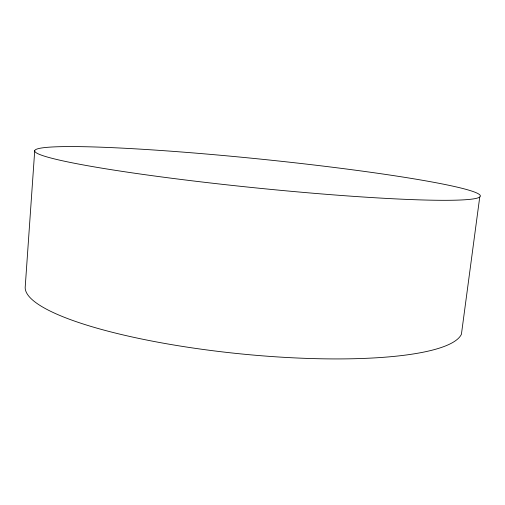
<?xml version="1.0" encoding="UTF-8"?>
<svg xmlns="http://www.w3.org/2000/svg" width="505" height="505" viewBox="0 0 505 505"><rect width="100%" height="100%" fill="white"/><g stroke="black" fill="none" stroke-linecap="round" stroke-linejoin="round"><path stroke-width="0.76" d="M34.719 150.698L25.25 286.512A219.669 45.109 5.8 0 0 230.936 352.862A219.669 45.109 5.8 0 0 461.418 334.253L479.75 197.007A223.98 14.557 5.8 0 0 160.83 150.477A223.98 14.557 5.8 0 0 132.026 172.836A223.98 14.557 5.8 0 0 479.75 197.007"/></g></svg>
